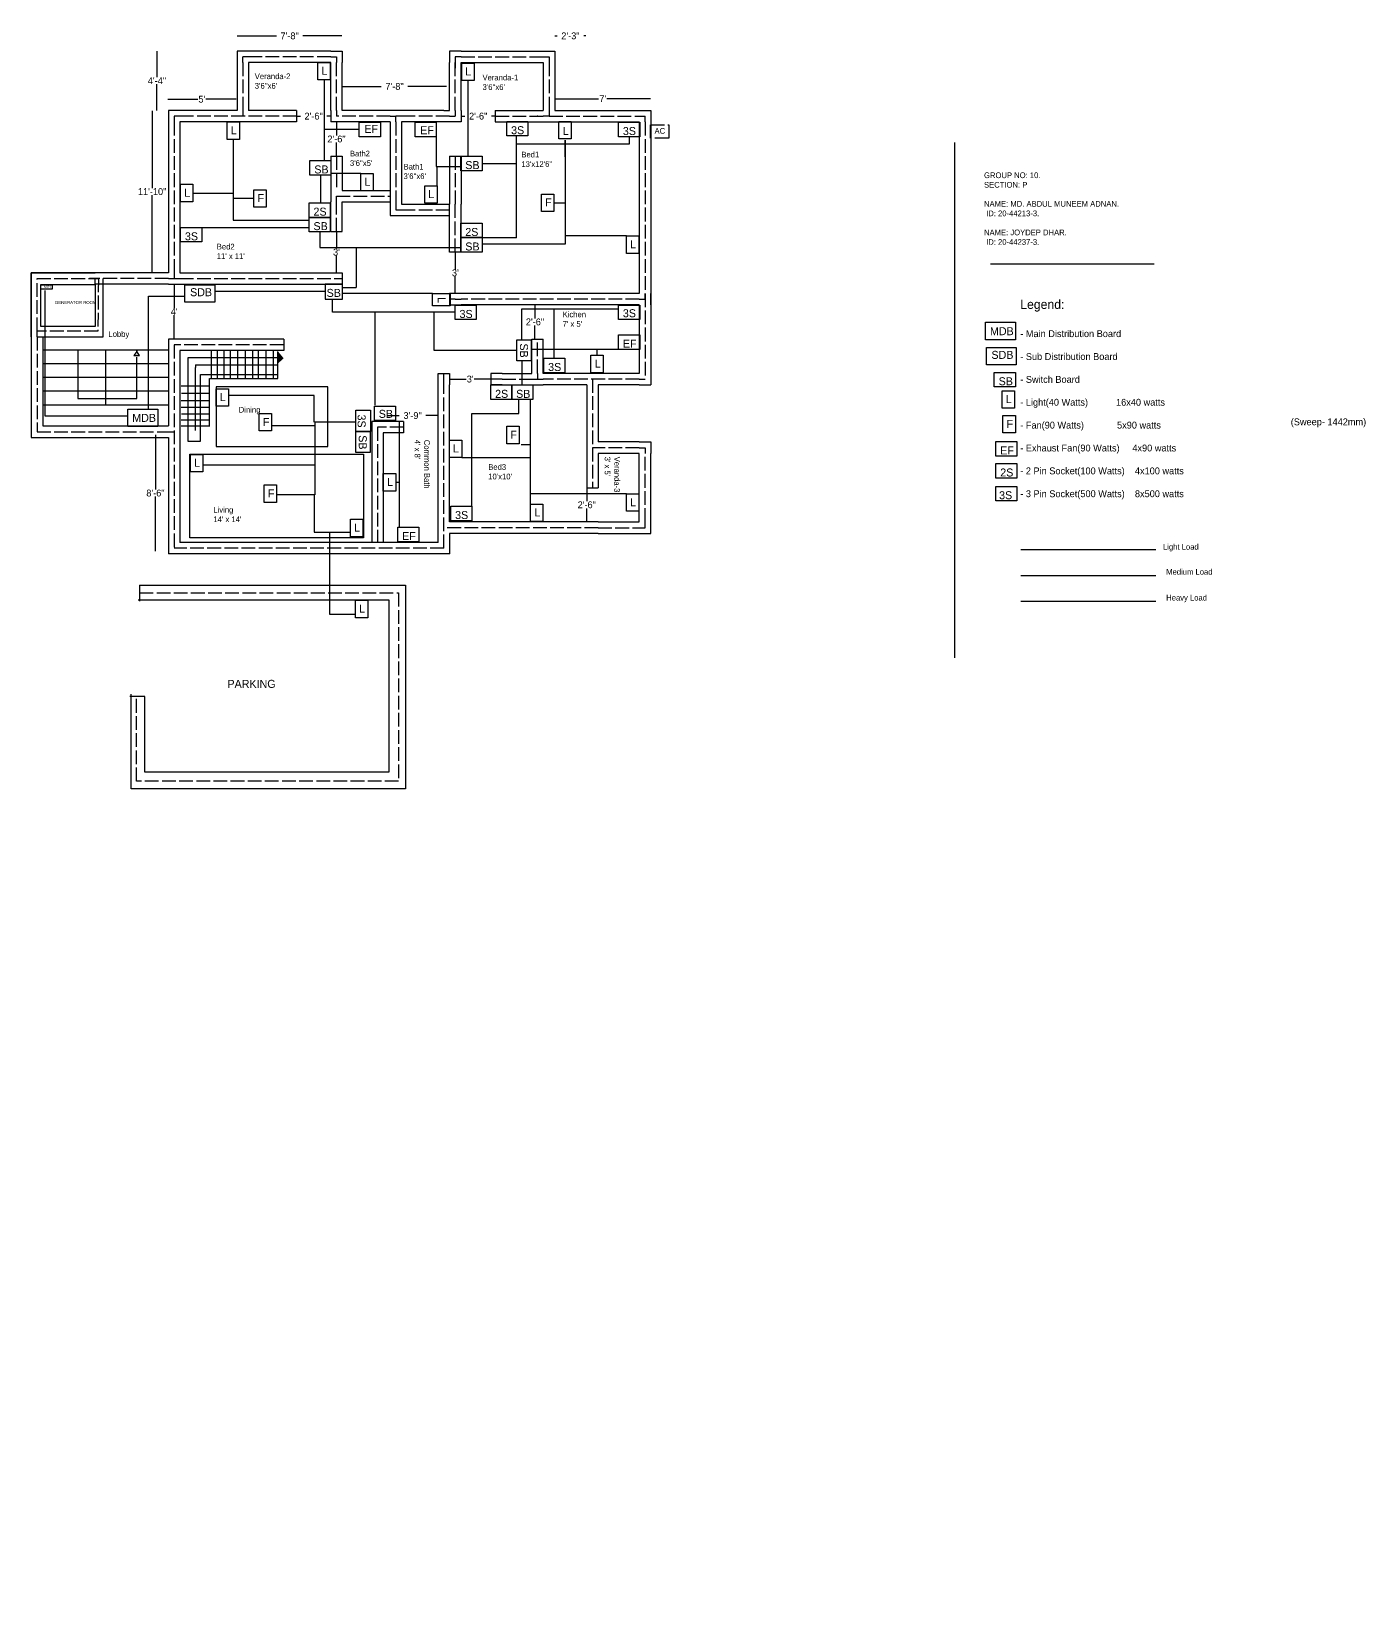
# Model space of a CAD drawing. Header units: inches. Extents: x -1391 to 658, y -82 to 1413.
# Drawn here: x -510 to 658, y -82 to 1290 of the extents above; entities that cross this region are included whole.
import ezdxf

# ---------------------------------------------------------------- set-up
doc = ezdxf.new("R2010")
doc.units = ezdxf.units.IN
doc.header["$MEASUREMENT"] = 0
doc.linetypes.add('ACAD_ISO02W100', pattern=[15, 12, -3])
doc.dimstyles.get("Standard").update_dxf_attribs({"dimtxt": 0.18, "dimasz": 0.18, "dimexe": 0.18, "dimexo": 0.0625, "dimgap": 0.09, "dimtad": 0, "dimtih": 1, "dimtoh": 1, "dimdec": 4, "dimzin": 0, "dimdsep": 46, "dimtxsty": 'Standard', "dimcen": 0.09, "dimadec": 0, "dimazin": 0, "dimtfac": 1, "dimtdec": 4, "dimtofl": 0, "dimtmove": 0, "dimatfit": 3, "dimfxl": 1, "dimtolj": 1, "dimtzin": 0, "dimarcsym": 0})

# ---------------------------------------------------------------- blocks, each defined once
blk = doc.blocks.new('*D125')
at = {"color": 0, "lineweight": -2}
for p, q in [((-198.4, 953.7), (-187.8, 953.7)), ((-154, 953.7), (-164.6, 953.7))]:
    blk.add_line(p, q, dxfattribs=at)
at = {"color": 0}
for points in [[(-198.4, 953.8), (-198.4, 953.7), (-198.6, 953.7)], [(-154, 953.8), (-154, 953.7), (-153.8, 953.7)]]:
    blk.add_solid(points, dxfattribs=at)
at = {"layer": 'Defpoints', "color": 0}
for p in [(-198.6, 953.7), (-198.6, 948.6), (-153.8, -82.1)]:
    blk.add_point(p, dxfattribs=at)
at = {"color": 0, "insert": (-176.2, 953.7), "char_height": 6, "attachment_point": 5}
blk.add_mtext('\\A1;3\'-9"', dxfattribs=at)
blk = doc.blocks.new('*D126')
at = {"color": 0, "lineweight": -2}
for p, q in [((-329.6, 1285.8), (-295.4, 1285.8)), ((-238, 1285.8), (-272.2, 1285.8))]:
    blk.add_line(p, q, dxfattribs=at)
at = {"color": 0}
for points in [[(-329.6, 1285.9), (-329.6, 1285.8), (-329.8, 1285.8)], [(-238, 1285.9), (-238, 1285.8), (-237.8, 1285.8)]]:
    blk.add_solid(points, dxfattribs=at)
at = {"layer": 'Defpoints', "color": 0}
for p in [(-237.8, 1285.8), (-329.8, 1272.6), (-237.8, 1272.6)]:
    blk.add_point(p, dxfattribs=at)
at = {"color": 0, "insert": (-283.8, 1285.8), "char_height": 6, "attachment_point": 5}
blk.add_mtext('\\A1;7\'-8"', dxfattribs=at)
blk = doc.blocks.new('*D111')
at = {"color": 0, "lineweight": -2}
for p, q in [((-390.4, 1230.4), (-364.2, 1230.4)), ((-330.7, 1230.4), (-357, 1230.4))]:
    blk.add_line(p, q, dxfattribs=at)
at = {"color": 0}
for points in [[(-390.4, 1230.4), (-390.4, 1230.4), (-390.6, 1230.4)], [(-330.7, 1230.4), (-330.7, 1230.4), (-330.6, 1230.4)]]:
    blk.add_solid(points, dxfattribs=at)
at = {"layer": 'Defpoints', "color": 0}
for p in [(-330.6, 1230.4), (-390.6, 1166.9), (-330.6, 1166.9)]:
    blk.add_point(p, dxfattribs=at)
at = {"color": 0, "insert": (-360.6, 1230.4), "char_height": 6, "attachment_point": 5}
blk.add_mtext("\\A1;5'", dxfattribs=at)
blk = doc.blocks.new('*D127')
at = {"color": 0, "lineweight": -2}
for p, q in [((-237.6, 1241.6), (-203.6, 1241.6)), ((-146.5, 1241.6), (-180.4, 1241.6))]:
    blk.add_line(p, q, dxfattribs=at)
at = {"color": 0}
for points in [[(-237.6, 1241.6), (-237.6, 1241.5), (-237.8, 1241.6)], [(-146.5, 1241.6), (-146.5, 1241.5), (-146.3, 1241.6)]]:
    blk.add_solid(points, dxfattribs=at)
at = {"layer": 'Defpoints', "color": 0}
for p in [(-146.3, 1241.6), (-237.8, 1220.6), (-146.3, 1220.6)]:
    blk.add_point(p, dxfattribs=at)
at = {"color": 0, "insert": (-192, 1241.6), "char_height": 6, "attachment_point": 5}
blk.add_mtext('\\A1;7\'-8"', dxfattribs=at)
blk = doc.blocks.new('*D128')
at = {"color": 0, "lineweight": -2}
for p, q in [((-51.6, 1285.8), (-49.6, 1285.8)), ((-24.5, 1285.8), (-26.5, 1285.8))]:
    blk.add_line(p, q, dxfattribs=at)
at = {"color": 0}
for points in [[(-51.6, 1285.9), (-51.6, 1285.8), (-51.8, 1285.8)], [(-24.5, 1285.9), (-24.5, 1285.8), (-24.3, 1285.8)]]:
    blk.add_solid(points, dxfattribs=at)
at = {"layer": 'Defpoints', "color": 0}
for p in [(-51.8, 1285.8), (-51.8, 1272.6), (-24.3, 1272.6)]:
    blk.add_point(p, dxfattribs=at)
at = {"color": 0, "insert": (-38.1, 1285.8), "char_height": 6, "attachment_point": 5}
blk.add_mtext('\\A1;2\'-3"', dxfattribs=at)
blk = doc.blocks.new('*D129')
at = {"color": 0, "lineweight": -2}
for p, q in [((-51.6, 1230.9), (-13.4, 1230.9)), ((32, 1230.9), (-6.2, 1230.9))]:
    blk.add_line(p, q, dxfattribs=at)
at = {"color": 0}
for points in [[(-51.6, 1231), (-51.6, 1230.9), (-51.8, 1230.9)], [(32, 1231), (32, 1230.9), (32.2, 1230.9)]]:
    blk.add_solid(points, dxfattribs=at)
at = {"layer": 'Defpoints', "color": 0}
for p in [(32.2, 1230.9), (-51.8, 1220.6), (32.2, 1220.6)]:
    blk.add_point(p, dxfattribs=at)
at = {"color": 0, "insert": (-9.8, 1230.9), "char_height": 6, "attachment_point": 5}
blk.add_mtext("\\A1;7'", dxfattribs=at)
blk = doc.blocks.new('*D114')
at = {"color": 0, "lineweight": -2}
for p, q in [((-404.1, 1220.4), (-404.1, 1152.7)), ((-404.1, 1078.7), (-404.1, 1146.5))]:
    blk.add_line(p, q, dxfattribs=at)
at = {"color": 0}
for points in [[(-404.1, 1220.4), (-404, 1220.4), (-404.1, 1220.6)], [(-404.1, 1078.7), (-404, 1078.7), (-404.1, 1078.6)]]:
    blk.add_solid(points, dxfattribs=at)
at = {"layer": 'Defpoints', "color": 0}
for p in [(-404.1, 1220.6), (-389.8, 1220.6), (-390, 1078.6)]:
    blk.add_point(p, dxfattribs=at)
at = {"color": 0, "insert": (-404.1, 1149.6), "char_height": 6, "attachment_point": 5}
blk.add_mtext('\\A1;11\'-10"', dxfattribs=at)
blk = doc.blocks.new('*D107')
at = {"color": 0, "lineweight": -2}
for p, q in [((-401.2, 936.7), (-401.2, 889)), ((-401.2, 835.1), (-401.2, 882.8))]:
    blk.add_line(p, q, dxfattribs=at)
at = {"color": 0}
for points in [[(-401.2, 936.7), (-401.2, 936.7), (-401.2, 936.9)], [(-401.2, 835.1), (-401.2, 835.1), (-401.2, 834.9)]]:
    blk.add_solid(points, dxfattribs=at)
at = {"layer": 'Defpoints', "color": 0}
for p in [(-401.2, 936.9), (-379.1, 936.9), (-379.1, 834.9)]:
    blk.add_point(p, dxfattribs=at)
at = {"color": 0, "insert": (-401.2, 885.9), "char_height": 6, "attachment_point": 5}
blk.add_mtext('\\A1;8\'-6"', dxfattribs=at)
blk = doc.blocks.new('*D115')
at = {"color": 0, "lineweight": -2}
for p, q in [((-143.6, 985.6), (-129.4, 985.6)), ((-108, 985.6), (-122.2, 985.6))]:
    blk.add_line(p, q, dxfattribs=at)
at = {"color": 0}
for points in [[(-143.6, 985.6), (-143.6, 985.5), (-143.8, 985.6)], [(-108, 985.6), (-108, 985.5), (-107.8, 985.6)]]:
    blk.add_solid(points, dxfattribs=at)
at = {"layer": 'Defpoints', "color": 0}
for p in [(-143.8, 990.6), (-107.8, 990.6), (-107.8, 985.6)]:
    blk.add_point(p, dxfattribs=at)
at = {"color": 0, "insert": (-125.8, 985.6), "char_height": 6, "attachment_point": 5}
blk.add_mtext("\\A1;3'", dxfattribs=at)
blk = doc.blocks.new('*D116')
at = {"color": 0, "lineweight": -2}
for p, q in [((-138.8, 1096.4), (-138.8, 1081.6)), ((-138.8, 1060.7), (-138.8, 1075.4))]:
    blk.add_line(p, q, dxfattribs=at)
at = {"color": 0}
for points in [[(-138.8, 1096.4), (-138.7, 1096.4), (-138.8, 1096.6)], [(-138.8, 1060.7), (-138.7, 1060.7), (-138.8, 1060.5)]]:
    blk.add_solid(points, dxfattribs=at)
at = {"layer": 'Defpoints', "color": 0}
for p in [(-143.8, 1096.6), (-143.4, 1060.5), (-138.8, 1060.5)]:
    blk.add_point(p, dxfattribs=at)
at = {"color": 0, "insert": (-138.8, 1078.5), "char_height": 6, "attachment_point": 5}
blk.add_mtext("\\A1;3'", dxfattribs=at)
blk = doc.blocks.new('*D117')
at = {"color": 0, "lineweight": -2}
for p, q in [((-242.8, 1114.4), (-242.8, 1099.7)), ((-242.8, 1078.7), (-242.8, 1093.5))]:
    blk.add_line(p, q, dxfattribs=at)
at = {"color": 0}
for points in [[(-242.8, 1114.4), (-242.7, 1114.4), (-242.8, 1114.6)], [(-242.8, 1078.7), (-242.7, 1078.7), (-242.8, 1078.6)]]:
    blk.add_solid(points, dxfattribs=at)
at = {"layer": 'Defpoints', "color": 0}
for p in [(-242.8, 1114.6), (-237.8, 1114.6), (-237.8, 1078.6)]:
    blk.add_point(p, dxfattribs=at)
at = {"color": 0, "insert": (-242.8, 1096.6), "char_height": 6, "attachment_point": 5}
blk.add_mtext("\\A1;3'", dxfattribs=at)
blk = doc.blocks.new('*D118')
at = {"color": 0, "lineweight": -2}
for p, q in [((-69.1, 1050.4), (-69.1, 1038.7)), ((-69.1, 1020.7), (-69.1, 1032.5))]:
    blk.add_line(p, q, dxfattribs=at)
at = {"color": 0}
for points in [[(-69.1, 1050.4), (-69.1, 1050.4), (-69.1, 1050.6)], [(-69.1, 1020.7), (-69.1, 1020.7), (-69.1, 1020.6)]]:
    blk.add_solid(points, dxfattribs=at)
at = {"layer": 'Defpoints', "color": 0}
for p in [(-69.1, 1050.6), (-61.8, 1050.6), (-61.8, 1020.6)]:
    blk.add_point(p, dxfattribs=at)
at = {"color": 0, "insert": (-69.1, 1035.6), "char_height": 6, "attachment_point": 5}
blk.add_mtext('\\A1;2\'-6"', dxfattribs=at)
blk = doc.blocks.new('*D119')
at = {"color": 0, "lineweight": -2}
for p, q in [((-277.6, 1215.6), (-274.4, 1215.6)), ((-248, 1215.6), (-251.2, 1215.6))]:
    blk.add_line(p, q, dxfattribs=at)
at = {"color": 0}
for points in [[(-277.6, 1215.6), (-277.6, 1215.5), (-277.8, 1215.6)], [(-248, 1215.6), (-248, 1215.5), (-247.8, 1215.6)]]:
    blk.add_solid(points, dxfattribs=at)
at = {"layer": 'Defpoints', "color": 0}
for p in [(-277.8, 1220.6), (-247.8, 1220.6), (-247.8, 1215.6)]:
    blk.add_point(p, dxfattribs=at)
at = {"color": 0, "insert": (-262.8, 1215.6), "char_height": 6, "attachment_point": 5}
blk.add_mtext('\\A1;2\'-6"', dxfattribs=at)
blk = doc.blocks.new('*D120')
at = {"color": 0, "lineweight": -2}
for p, q in [((-242.8, 1210.4), (-242.8, 1198.7)), ((-242.8, 1180.7), (-242.8, 1192.5))]:
    blk.add_line(p, q, dxfattribs=at)
at = {"color": 0}
for points in [[(-242.8, 1210.4), (-242.7, 1210.4), (-242.8, 1210.6)], [(-242.8, 1180.7), (-242.7, 1180.7), (-242.8, 1180.6)]]:
    blk.add_solid(points, dxfattribs=at)
at = {"layer": 'Defpoints', "color": 0}
for p in [(-242.8, 1210.6), (-237.8, 1210.6), (-237.8, 1180.6)]:
    blk.add_point(p, dxfattribs=at)
at = {"color": 0, "insert": (-242.8, 1195.6), "char_height": 6, "attachment_point": 5}
blk.add_mtext('\\A1;2\'-6"', dxfattribs=at)
blk = doc.blocks.new('*D122')
at = {"color": 0, "lineweight": -2}
for p, q in [((-133.6, 1215.6), (-130.4, 1215.6)), ((-104, 1215.6), (-107.2, 1215.6))]:
    blk.add_line(p, q, dxfattribs=at)
at = {"color": 0}
for points in [[(-133.6, 1215.6), (-133.6, 1215.5), (-133.8, 1215.6)], [(-104, 1215.6), (-104, 1215.5), (-103.8, 1215.6)]]:
    blk.add_solid(points, dxfattribs=at)
at = {"layer": 'Defpoints', "color": 0}
for p in [(-133.8, 1215.6), (-133.8, 1210.6), (-103.8, 1210.6)]:
    blk.add_point(p, dxfattribs=at)
at = {"color": 0, "insert": (-118.8, 1215.6), "char_height": 6, "attachment_point": 5}
blk.add_mtext('\\A1;2\'-6"', dxfattribs=at)
blk = doc.blocks.new('*D123')
at = {"color": 0, "lineweight": -2}
for p, q in [((-23.8, 890.4), (-23.8, 878.7)), ((-23.8, 860.7), (-23.8, 872.5))]:
    blk.add_line(p, q, dxfattribs=at)
at = {"color": 0}
for points in [[(-23.8, 890.4), (-23.7, 890.4), (-23.8, 890.6)], [(-23.8, 860.7), (-23.7, 860.7), (-23.8, 860.6)]]:
    blk.add_solid(points, dxfattribs=at)
at = {"layer": 'Defpoints', "color": 0}
for p in [(-23.8, 890.6), (-23.8, 860.6), (-23.8, 860.6)]:
    blk.add_point(p, dxfattribs=at)
at = {"color": 0, "insert": (-23.8, 875.6), "char_height": 6, "attachment_point": 5}
blk.add_mtext('\\A1;2\'-6"', dxfattribs=at)
blk = doc.blocks.new('*D124')
at = {"color": 0, "lineweight": -2}
for p, q in [((-384.8, 1068.4), (-384.8, 1047.7)), ((-384.8, 1020.8), (-384.8, 1041.5))]:
    blk.add_line(p, q, dxfattribs=at)
at = {"color": 0}
for points in [[(-384.8, 1068.4), (-384.7, 1068.4), (-384.8, 1068.6)], [(-384.8, 1020.8), (-384.7, 1020.8), (-384.8, 1020.6)]]:
    blk.add_solid(points, dxfattribs=at)
at = {"layer": 'Defpoints', "color": 0}
for p in [(-389.8, 1068.6), (-384.8, 1068.6), (-389.8, 1020.6)]:
    blk.add_point(p, dxfattribs=at)
at = {"color": 0, "insert": (-384.8, 1044.6), "char_height": 6, "attachment_point": 5}
blk.add_mtext("\\A1;4'", dxfattribs=at)
blk = doc.blocks.new('*D108')
at = {"color": 0, "lineweight": -2}
for p, q in [((-399.9, 1272.4), (-399.9, 1249.7)), ((-399.9, 1220.7), (-399.9, 1243.5))]:
    blk.add_line(p, q, dxfattribs=at)
at = {"color": 0}
for points in [[(-400, 1272.4), (-399.9, 1272.4), (-399.9, 1272.6)], [(-400, 1220.7), (-399.9, 1220.7), (-399.9, 1220.6)]]:
    blk.add_solid(points, dxfattribs=at)
at = {"layer": 'Defpoints', "color": 0}
for p in [(-325.6, 1272.6), (-399.9, 1220.6), (-325.6, 1220.6)]:
    blk.add_point(p, dxfattribs=at)
at = {"color": 0, "insert": (-399.9, 1246.6), "char_height": 6, "attachment_point": 5}
blk.add_mtext('\\A1;4\'-4"', dxfattribs=at)

msp = doc.modelspace()

# ---------------------------------------------------------------- hatches: boundary and pattern name
h = msp.add_hatch(color=256)
h.set_gradient(color1=(255, 255, 255), one_color=1, tint=1, name='CYLINDER')
h.paths.add_polyline_path([(-289.1, 1003.9), (-294.1, 999), (-294.1, 1004.1), (-293.9, 1009.7)])

# ---------------------------------------------------------------- linework, layer by layer
for p, q in [((-319.8, 1272.6), (-329.8, 1272.6)), ((-329.8, 1272.6), (-329.8, 1262.6)), ((-329.8, 1262.6), (-329.8, 1220.6)), ((-319.8, 1267.6), (-324.8, 1267.6)), ((-324.8, 1262.6), (-324.8, 1267.6)), ((-247.8, 1272.6), (-319.8, 1272.6)), ((-247.8, 1262.6), (-319.8, 1262.6)), ((-319.8, 1262.6), (-319.8, 1220.6)), ((-247.8, 1272.6), (-237.8, 1272.6)), ((-247.8, 1267.6), (-242.8, 1267.6)), ((-247.8, 1220.6), (-247.8, 1262.6)), ((-242.8, 1267.6), (-242.8, 1262.6)), ((-237.8, 1272.6), (-237.8, 1262.6)), ((-237.8, 1220.6), (-237.8, 1262.6)), ((-133.8, 1272.6), (-143.8, 1272.6)), ((-143.8, 1272.6), (-143.8, 1262.6)), ((-143.8, 1220.6), (-143.8, 1262.6)), ((-133.8, 1267.6), (-138.8, 1267.6)), ((-138.8, 1267.6), (-138.8, 1257.6)), ((-133.8, 1272.6), (-61.8, 1272.6)), ((-133.8, 1220.6), (-133.8, 1262.6)), ((-133.8, 1262.6), (-61.8, 1262.6)), ((-61.8, 1272.6), (-51.8, 1272.6)), ((-61.8, 1267.6), (-56.8, 1267.6)), ((-61.8, 1262.6), (-61.8, 1220.6)), ((-56.8, 1267.6), (-56.8, 1262.6)), ((-51.8, 1272.6), (-51.8, 1262.6)), ((-51.8, 1262.6), (-51.8, 1220.6)), ((-379.8, 1220.6), (-389.8, 1220.6)), ((-389.8, 1220.6), (-389.8, 1210.6)), ((-389.8, 1210.6), (-389.8, 1078.6)), ((-379.8, 1215.6), (-384.8, 1215.6)), ((-384.8, 1215.6), (-384.8, 1210.6)), ((-329.8, 1220.6), (-379.8, 1220.6)), ((-277.8, 1210.6), (-379.8, 1210.6)), ((-379.8, 1210.6), (-379.8, 1078.6)), ((-324.8, 1220.6), (-324.8, 1215.6)), ((-277.8, 1220.6), (-319.8, 1220.6)), ((-277.8, 1220.6), (-277.8, 1210.6)), ((-247.8, 1220.6), (-247.8, 1210.6)), ((-237.8, 1210.6), (-247.8, 1210.6)), ((-242.8, 1220.6), (-242.8, 1215.6)), ((-195.8, 1220.6), (-237.8, 1220.6)), ((-195.8, 1210.6), (-237.8, 1210.6)), ((-185.8, 1220.6), (-195.8, 1220.6)), ((-195.8, 1215.6), (-190.8, 1215.6)), ((-195.8, 1210.6), (-195.8, 1138.6)), ((-185.8, 1215.6), (-190.8, 1215.6)), ((-190.8, 1210.6), (-190.8, 1215.6)), ((-148.8, 1220.6), (-185.8, 1220.6)), ((-143.8, 1210.6), (-185.8, 1210.6)), ((-185.8, 1210.6), (-185.8, 1138.6)), ((-148.8, 1220.6), (-143.8, 1220.6)), ((-143.8, 1215.6), (-138.8, 1215.6)), ((-133.8, 1210.6), (-143.8, 1210.6)), ((-138.8, 1220.6), (-138.8, 1215.6)), ((-133.8, 1220.6), (-133.8, 1210.6)), ((-103.8, 1220.6), (-61.8, 1220.6)), ((-103.8, 1220.6), (-103.8, 1210.6)), ((-103.8, 1210.6), (-61.8, 1210.6)), ((-61.8, 1210.6), (22.2, 1210.6)), ((-56.8, 1220.6), (-56.8, 1215.6)), ((-51.8, 1220.6), (22.2, 1220.6)), ((22.2, 1220.6), (32.2, 1220.6)), ((22.2, 1215.6), (27.2, 1215.6)), ((22.2, 1210.6), (22.2, 1060.6)), ((27.2, 1210.6), (27.2, 1215.6)), ((32.2, 1220.6), (32.2, 1210.6)), ((32.2, 1210.6), (32.2, 1060.6)), ((13.2, 1197.6), (13.2, 1191.1)), ((-247.8, 1180.6), (-247.8, 1150.6)), ((-247.8, 1180.6), (-237.8, 1180.6)), ((-237.8, 1180.6), (-237.8, 1150.6)), ((-143.8, 1180.6), (-143.8, 1138.6)), ((-143.8, 1180.6), (-133.8, 1180.6)), ((-133.8, 1180.6), (-133.8, 1138.6)), ((298.1, 1192.5), (298.1, 741.9)), ((-247.8, 1150.6), (-247.8, 1140.6)), ((-247.8, 1114.6), (-247.8, 1140.6)), ((-242.8, 1140.6), (-242.8, 1145.6)), ((-237.8, 1150.6), (-195.8, 1150.6)), ((-237.8, 1140.6), (-195.8, 1140.6)), ((-237.8, 1114.6), (-237.8, 1140.6)), ((-195.8, 1138.6), (-195.8, 1128.6)), ((-195.8, 1128.6), (-185.8, 1128.6)), ((-190.8, 1138.6), (-190.8, 1133.6)), ((-190.8, 1133.6), (-185.8, 1133.6)), ((-185.8, 1138.6), (-143.8, 1138.6)), ((-185.8, 1128.6), (-143.8, 1128.6)), ((-143.8, 1096.6), (-143.8, 1138.6)), ((-133.8, 1096.6), (-133.8, 1138.6)), ((-247.8, 1114.6), (-237.8, 1114.6)), ((-133.8, 1096.6), (-133.8, 1106.6)), ((-133.8, 1096.6), (-143.8, 1096.6)), ((329.6, 1086.5), (472.8, 1086.5)), ((-389.8, 1078.6), (-509.8, 1078.6)), ((-509.8, 1078.6), (-509.8, 934.6)), ((-453.8, 1068.5), (-453.8, 1073.5)), ((-446.9, 1022.7), (-446.9, 1073.6)), ((-384.8, 1078.6), (-384.8, 1073.6)), ((-384.8, 1073.6), (-379.8, 1073.6)), ((-384.8, 1073.6), (-379.8, 1073.6)), ((-379.8, 1078.6), (-237.8, 1078.6)), ((-237.8, 1078.6), (-237.8, 1068.6)), ((-389.8, 1068.6), (-453.8, 1068.6)), ((-389.8, 1068.6), (-237.8, 1068.6)), ((-143.8, 1060.6), (-143.8, 1050.6)), ((-133.8, 1060.6), (-143.8, 1060.6)), ((22.2, 1060.6), (-133.8, 1060.6)), ((27.2, 1055.6), (27.2, 1060.6)), ((32.2, 1050.6), (32.2, 1060.6)), ((32.2, 1060.6), (32.2, 980.6)), ((-138.8, 1055.6), (-143.8, 1055.6)), ((-143.8, 1050.6), (-133.8, 1050.6)), ((-138.8, 1055.6), (-133.8, 1055.6)), ((22.2, 1050.6), (-133.8, 1050.6)), ((22.2, 1055.6), (27.2, 1055.6)), ((22.2, 1050.6), (22.2, 990.6)), ((-504.8, 1022.6), (-504.8, 1027.6)), ((-504.7, 1022.7), (-446.9, 1022.7)), ((-499.8, 1022.6), (-499.8, 944.6)), ((-289, 1020.6), (-389.8, 1020.6)), ((-389.8, 1020.6), (-389.8, 944.6)), ((-289, 1020.6), (-289, 1010.6)), ((-71.8, 990.6), (-71.8, 1020.6)), ((-71.8, 1020.6), (-61.8, 1020.6)), ((-61.8, 990.6), (-61.8, 1020.6)), ((-499.8, 1011.2), (-389.8, 1011.2)), ((-469, 1011.2), (-469, 968.7)), ((-444.8, 1011.2), (-444.8, 963.2)), ((-417.6, 1009.7), (-420, 1006.2)), ((-420, 1006.2), (-415.1, 1006.2)), ((-415.1, 1006.2), (-417.6, 1009.7)), ((-417.6, 968.7), (-417.6, 1004.8)), ((-289, 1010.6), (-379.8, 1010.6)), ((-379.8, 1010.6), (-379.8, 842.6)), ((-293.8, 1004.1), (-373, 1004.1)), ((-373, 1004.1), (-373, 931.3)), ((-352.5, 1010.8), (-352.5, 986.5)), ((-347.3, 1010.6), (-347.3, 986.3)), ((-341.4, 1010.7), (-341.4, 986.4)), ((-335.7, 1010.7), (-335.7, 986.4)), ((-329.4, 1010.6), (-329.4, 986.3)), ((-322.7, 1010.8), (-322.7, 986.5)), ((-316.3, 1010.7), (-316.3, 986.4)), ((-311.3, 1010.3), (-311.3, 986.1)), ((-304.6, 1010.6), (-304.6, 986.3)), ((-298.2, 1010.4), (-298.2, 986.2)), ((-294.1, 986.1), (-294.1, 1009.8)), ((-499.8, 999.2), (-389.8, 999.2)), ((-366.1, 998.1), (-295, 998.1)), ((-366.1, 998.1), (-366.1, 995.6)), ((-366.1, 940.5), (-366.1, 995.6)), ((-361.7, 931.3), (-361.7, 989.7)), ((-361.7, 989.7), (-294.7, 989.7)), ((-153.8, 980.6), (-153.8, 990.6)), ((-153.8, 990.6), (-143.8, 990.6)), ((-148.8, 980.6), (-148.8, 990.6)), ((-143.8, 990.6), (-143.8, 980.6)), ((-97.8, 990.6), (-107.8, 990.6)), ((-107.8, 990.6), (-107.8, 980.6)), ((-97.8, 990.6), (-71.8, 990.6)), ((-66.8, 990.6), (-66.8, 985.6)), ((22.2, 990.6), (-61.8, 990.6)), ((22.2, 990.6), (-13.8, 990.6)), ((-499.8, 987.2), (-389.8, 987.2)), ((-499.8, 975.2), (-389.8, 975.2)), ((-378.7, 979.8), (-354.5, 979.8)), ((-353.8, 944.2), (-353.8, 986.1)), ((-353.8, 986.1), (-294.1, 986.1)), ((-153.8, 842.6), (-153.8, 980.6)), ((-143.8, 860.6), (-143.8, 980.6)), ((-97.8, 985.6), (-107.8, 985.6)), ((-97.8, 980.6), (-107.8, 980.6)), ((-97.8, 980.6), (-71.8, 980.6)), ((-71.8, 985.6), (-66.8, 985.6)), ((-71.8, 980.6), (-61.8, 980.6)), ((-66.8, 985.6), (-61.8, 985.6)), ((-23.8, 980.6), (-61.8, 980.6)), ((-23.8, 980.6), (-23.8, 890.6)), ((22.2, 980.6), (-13.8, 980.6)), ((-13.8, 980.6), (-13.8, 930.6)), ((22.2, 985.6), (27.2, 985.6)), ((22.2, 980.6), (32.2, 980.6)), ((-499.8, 963.2), (-389.8, 963.2)), ((-469, 968.7), (-417.6, 968.7)), ((-378.6, 966.9), (-354.4, 966.9)), ((-378.6, 961.1), (-354.4, 961.1)), ((-378.5, 973.2), (-354.3, 973.2)), ((-378.7, 950), (-354.5, 950)), ((-378.5, 955.3), (-354.3, 955.3)), ((-226.6, 947.9), (-226.6, 947.9)), ((-184.1, 948.6), (-211.8, 948.6)), ((-211.8, 948.6), (-211.8, 842.6)), ((-184.1, 948.6), (-184.1, 938.6)), ((-509.8, 934.6), (-389.8, 934.6)), ((-499.8, 944.6), (-389.8, 944.6)), ((-389.8, 934.6), (-389.8, 832.6)), ((-378.7, 944.6), (-354.5, 944.6)), ((-184.1, 938.6), (-201.8, 938.6)), ((-201.8, 938.6), (-201.8, 842.6)), ((-373, 931.3), (-361.7, 931.3)), ((-13.8, 925.6), (-18.8, 925.6)), ((22.2, 930.6), (-13.8, 930.6)), ((-13.8, 920.6), (-13.8, 890.6)), ((22.2, 920.6), (-13.8, 920.6)), ((22.2, 930.6), (32.2, 930.6)), ((22.2, 925.6), (27.2, 925.6)), ((22.2, 860.6), (22.2, 920.6)), ((27.2, 925.6), (27.2, 920.6)), ((32.2, 930.6), (32.2, 920.6)), ((32.2, 860.6), (32.2, 920.6)), ((-23.8, 890.6), (-13.8, 890.6)), ((-133.8, 860.6), (-143.8, 860.6)), ((-133.8, 850.6), (-143.8, 850.6)), ((-143.8, 850.6), (-143.8, 832.6)), ((-13.8, 860.6), (-133.8, 860.6)), ((-13.8, 850.6), (-133.8, 850.6)), ((-13.8, 860.6), (22.2, 860.6)), ((-13.8, 850.6), (22.2, 850.6)), ((22.2, 855.6), (27.2, 855.6)), ((22.2, 850.6), (32.2, 850.6)), ((27.2, 855.6), (27.2, 860.6)), ((32.2, 850.6), (32.2, 860.6)), ((-153.8, 842.6), (-379.8, 842.6)), ((-143.7, 832.6), (-389.8, 832.6)), ((-415.1, 805.2), (-182.4, 805.2)), ((-415.1, 805.2), (-415.1, 791.3)), ((-182.4, 805.2), (-182.4, 627.2)), ((-416.4, 792.6), (-197, 792.6)), ((-197, 792.6), (-197, 641.7)), ((-410.4, 707.9), (-423.7, 707.9)), ((-422.4, 627.2), (-422.4, 709.9)), ((-410.4, 641.7), (-410.4, 707.9)), ((-197, 641.7), (-410.4, 641.7)), ((-182.4, 627.2), (-422.4, 627.2))]:
    msp.add_line(p, q)
at = {"linetype": 'ACAD_ISO02W100'}
for p, q in [((-324.8, 1262.6), (-324.8, 1220.6)), ((-247.8, 1267.6), (-319.8, 1267.6)), ((-242.8, 1220.6), (-242.8, 1262.6)), ((-138.8, 1220.6), (-138.8, 1262.6)), ((-133.8, 1267.6), (-61.8, 1267.6)), ((-56.8, 1262.6), (-56.8, 1220.6)), ((-384.8, 1210.6), (-384.8, 1078.6)), ((-277.8, 1215.6), (-379.8, 1215.6)), ((-195.8, 1215.6), (-242.8, 1215.6)), ((-190.8, 1210.6), (-190.8, 1138.6)), ((-143.8, 1215.6), (-185.8, 1215.6)), ((-103.8, 1215.6), (-61.8, 1215.6)), ((-56.8, 1215.6), (-61.8, 1215.6)), ((-56.8, 1215.6), (22.2, 1215.6)), ((27.2, 1210.6), (27.2, 1060.6)), ((-242.8, 1180.6), (-242.8, 1150.6)), ((-138.8, 1180.6), (-138.8, 1138.6)), ((-242.8, 1145.6), (-195.8, 1145.6)), ((-242.8, 1114.6), (-242.8, 1140.6)), ((-185.8, 1133.6), (-143.8, 1133.6)), ((-138.8, 1096.6), (-138.8, 1138.6)), ((-389.8, 1073.6), (-458.8, 1073.6)), ((-389.8, 1073.6), (-384.8, 1073.6)), ((-379.8, 1073.6), (-237.8, 1073.6)), ((27.2, 1060.6), (27.2, 985.6)), ((22.2, 1055.6), (-133.8, 1055.6)), ((-504.8, 1022.6), (-504.8, 939.6)), ((-289, 1015.6), (-384.8, 1015.6)), ((-384.8, 1015.6), (-384.8, 837.6)), ((-66.8, 990.6), (-66.8, 1020.6)), ((-148.8, 837.6), (-148.8, 980.6)), ((-97.8, 985.6), (-71.8, 985.6)), ((22.2, 985.6), (-61.8, 985.6)), ((-18.8, 985.6), (-18.8, 890.6)), ((-504.8, 939.6), (-389.8, 939.6)), ((-389.8, 939.6), (-384.8, 939.6)), ((-184.1, 943.6), (-206.8, 943.6)), ((-206.8, 943.6), (-206.8, 842.6)), ((22.2, 925.6), (-13.8, 925.6)), ((27.2, 860.6), (27.2, 920.6)), ((-133.8, 855.6), (-148.8, 855.6)), ((-13.8, 855.6), (-133.8, 855.6)), ((-13.8, 855.6), (22.2, 855.6)), ((-148.8, 837.6), (-384.8, 837.6)), ((-415.1, 798.6), (-188.4, 798.6)), ((-188.4, 798.6), (-188.4, 633.8)), ((-417.7, 633.8), (-417.7, 708.6)), ((-188.4, 633.8), (-417.7, 633.8))]:
    msp.add_line(p, q, dxfattribs=at)
at = {"color": 1}
for p, q in [((-253.7, 1247.4), (-253.7, 1180.5)), ((-127.8, 1246.8), (-127.8, 1180.6)), ((-333.1, 1195.3), (-333.1, 1124.6)), ((-222.8, 1204), (-253.7, 1204)), ((-155.5, 1197.6), (-155.5, 1171.6)), ((-42.7, 1194.7), (-42.7, 1103.6)), ((-42.7, 1194.7), (-42.7, 1194.7)), ((-42.7, 1180), (-42.7, 1194.7)), ((-253.7, 1180.5), (-253.7, 1176.7)), ((-155.5, 1171.6), (-133.9, 1171.6)), ((-154.8, 1154.7), (-154.8, 1171.6)), ((-221.6, 1165.5), (-247.8, 1165.5)), ((-368.4, 1148.3), (-333.1, 1148.3)), ((-315, 1143.7), (-333.1, 1143.7)), ((-52.5, 1139.8), (-42.7, 1139.8)), ((-333.1, 1124.6), (-266.7, 1124.6)), ((-42.7, 1103.6), (-115.4, 1103.6)), ((11, 1110.9), (-42.7, 1110.9)), ((-158.7, 1060.5), (-237.5, 1060.5)), ((4, 1011.6), (-72.3, 1011.6)), ((-14.7, 1006.5), (-14.7, 1011.6)), ((-262.2, 971.2), (-337.3, 971.2)), ((-262.2, 947.8), (-262.2, 971.2)), ((-72.9, 876.3), (-72.9, 967.8)), ((-261.8, 948.6), (-261.8, 884.4)), ((-187.9, 948.6), (-187.9, 855.9)), ((-299.5, 945), (-261.8, 945)), ((-81.1, 928.4), (-72.9, 928.4)), ((-261.8, 910.2), (-359.5, 910.2)), ((-133.2, 916.9), (-72.9, 916.9)), ((-191, 895.4), (-187.9, 895.4)), ((-261.8, 884.4), (-294.5, 884.4)), ((-262.4, 883.8), (-262.4, 851.8)), ((11, 885.2), (-72.9, 885.2)), ((-262.4, 851.8), (-230.3, 851.8)), ((-249, 850.9), (-249, 780.1)), ((356, 836.5), (474, 836.5)), ((-249, 780.1), (-226.2, 780.1))]:
    msp.add_line(p, q, dxfattribs=at)
at = {"color": 5}
for p, q in [((-85.2, 1109.2), (-85.2, 1198.3)), ((13.2, 1191.1), (-85.2, 1191.1)), ((-115.4, 1174.1), (-85.2, 1174.1)), ((-256.8, 1164), (-256.8, 1139.8)), ((-360.7, 1118.3), (-266.7, 1118.3)), ((-257.5, 1114.4), (-257.5, 1100.7)), ((-257.5, 1100.7), (-133.8, 1100.7)), ((-225.7, 1100.7), (-225.7, 1065.8)), ((-85.2, 1109.2), (-115.4, 1109.2)), ((-252.7, 1062.1), (-349.3, 1062.1)), ((-237.2, 1065.8), (-225.7, 1065.8)), ((-246.2, 1044), (-246.2, 1055.4)), ((-139, 1044), (-246.2, 1044)), ((-208.9, 962.9), (-208.9, 1044.8)), ((-157.2, 1010.7), (-157.2, 1044)), ((3.7, 1046.8), (-80.8, 1046.8)), ((-80.8, 1046.8), (-80.8, 1019.9)), ((-52.2, 1003.9), (-52.2, 1046.8)), ((-85, 1010.7), (-157.2, 1010.7)), ((-80.2, 980.5), (-80.2, 1001.5)), ((-83.3, 955.4), (-83.3, 967.8)), ((-261.8, 948.3), (-225.5, 948.3)), ((-124.3, 874.4), (-124.3, 955.4)), ((-124.3, 955.4), (-83.3, 955.4)), ((356, 813.9), (474, 813.9))]:
    msp.add_line(p, q, dxfattribs=at)
at = {"color": 3}
for p, q in [((-498.1, 1063.1), (-498.1, 953.4)), ((-407.2, 1058.1), (-375.4, 1058.1)), ((-407.2, 959.4), (-407.2, 1058.1)), ((-498.1, 953.4), (-425.8, 953.4)), ((356, 791.3), (474, 791.3))]:
    msp.add_line(p, q, dxfattribs=at)
for points in [[(-259.1, 1262.6), (-248.3, 1262.6), (-248.3, 1247.4), (-259.1, 1247.4)], [(-133.2, 1262), (-122.4, 1262), (-122.4, 1246.8), (-133.2, 1246.8)], [(-338.5, 1210.6), (-327.7, 1210.6), (-327.7, 1195.3), (-338.5, 1195.3)], [(-222.8, 1210.3), (-204.4, 1210.3), (-204.4, 1197.6), (-222.8, 1197.6)], [(-173.9, 1210.3), (-155.5, 1210.3), (-155.5, 1197.6), (-173.9, 1197.6)], [(-93.8, 1211), (-75.4, 1211), (-75.4, 1198.3), (-93.8, 1198.3)], [(-48.1, 1210.9), (-37.3, 1210.9), (-37.3, 1195.7), (-48.1, 1195.7)], [(4, 1210.3), (22.5, 1210.3), (22.5, 1197.6), (4, 1197.6)], [(-133.9, 1180.5), (-115.4, 1180.5), (-115.4, 1167.8), (-133.9, 1167.8)], [(-266.1, 1176.7), (-247.6, 1176.7), (-247.6, 1164), (-266.1, 1164)], [(-379.2, 1156), (-368.4, 1156), (-368.4, 1140.7), (-379.2, 1140.7)], [(-221.6, 1165.5), (-210.8, 1165.5), (-210.8, 1150.2), (-221.6, 1150.2)], [(-165.6, 1154.7), (-154.8, 1154.7), (-154.8, 1139.4), (-165.6, 1139.4)], [(-315, 1151.3), (-304.2, 1151.3), (-304.2, 1136), (-315, 1136)], [(-266.7, 1139.8), (-248.3, 1139.8), (-248.3, 1127.1), (-266.7, 1127.1)], [(-63.3, 1147.5), (-52.5, 1147.5), (-52.5, 1132.2), (-63.3, 1132.2)], [(-266.7, 1127.1), (-248.3, 1127.1), (-248.3, 1114.4), (-266.7, 1114.4)], [(-379.2, 1118.3), (-360.7, 1118.3), (-360.7, 1105.6), (-379.2, 1105.6)], [(-133.9, 1122.1), (-115.4, 1122.1), (-115.4, 1109.4), (-133.9, 1109.4)], [(-133.9, 1109.4), (-115.4, 1109.4), (-115.4, 1096.7), (-133.9, 1096.7)], [(11, 1110.9), (21.8, 1110.9), (21.8, 1095.6), (11, 1095.6)], [(-501.5, 1068.4), (-453.8, 1068.4), (-453.8, 1031.7), (-501.5, 1031.7)], [(-501.4, 1068.2), (-491.5, 1068.2), (-491.5, 1064.3), (-501.4, 1064.3)], [(-375.4, 1068.1), (-349.3, 1068.1), (-349.3, 1052.8), (-375.4, 1052.8)], [(-252.7, 1055.4), (-237.5, 1055.4), (-237.5, 1068.7), (-252.7, 1068.7)], [(-143.4, 1060.5), (-143.4, 1049.7), (-158.7, 1049.7), (-158.7, 1060.5)], [(-139, 1050.3), (-120.5, 1050.3), (-120.5, 1037.6), (-139, 1037.6)], [(4, 1050.3), (22.5, 1050.3), (22.5, 1037.6), (4, 1037.6)], [(325.2, 1035.3), (351.3, 1035.3), (351.3, 1020), (325.2, 1020)], [(-72.3, 1019.9), (-72.3, 1001.5), (-85, 1001.5), (-85, 1019.9)], [(4, 1024.3), (22.5, 1024.3), (22.5, 1011.6), (4, 1011.6)], [(-61.4, 1003.9), (-43, 1003.9), (-43, 991.2), (-61.4, 991.2)], [(-20.1, 1006.5), (-9.3, 1006.5), (-9.3, 991.2), (-20.1, 991.2)], [(325.9, 1013.2), (352, 1013.2), (352, 998), (325.9, 998)], [(332.8, 991.4), (351.2, 991.4), (351.2, 978.7), (332.8, 978.7)], [(-250.4, 978.7), (-348.2, 978.7), (-348.2, 926.5), (-250.4, 926.5)], [(-348.1, 977.1), (-337.3, 977.1), (-337.3, 961.9), (-348.1, 961.9)], [(-107.8, 980.5), (-89.4, 980.5), (-89.4, 967.8), (-107.8, 967.8)], [(-89.4, 980.5), (-71, 980.5), (-71, 967.8), (-89.4, 967.8)], [(339.7, 975.4), (350.5, 975.4), (350.5, 960.2), (339.7, 960.2)], [(-209.5, 962), (-191.1, 962), (-191.1, 949.3), (-209.5, 949.3)], [(-425.3, 959.4), (-399.2, 959.4), (-399.2, 944.1), (-425.3, 944.1)], [(-310.4, 955.4), (-299.6, 955.4), (-299.6, 940.2), (-310.4, 940.2)], [(-213.1, 958.4), (-213.1, 939.9), (-225.8, 939.9), (-225.8, 958.4)], [(340.4, 953.7), (351.2, 953.7), (351.2, 938.5), (340.4, 938.5)], [(-213.3, 939.7), (-213.3, 921.3), (-226, 921.3), (-226, 939.7)], [(-93.8, 944.3), (-83, 944.3), (-83, 929), (-93.8, 929)], [(-371.2, 919.8), (-219.2, 919.8), (-219.2, 846.6), (-371.2, 846.6)], [(-370.4, 919.7), (-359.6, 919.7), (-359.6, 904.5), (-370.4, 904.5)], [(-144, 932.2), (-133.2, 932.2), (-133.2, 916.9), (-144, 916.9)], [(334.2, 930.9), (352.6, 930.9), (352.6, 918.2), (334.2, 918.2)], [(334.2, 911.7), (352.6, 911.7), (352.6, 899), (334.2, 899)], [(-306, 893), (-295.2, 893), (-295.2, 877.7), (-306, 877.7)], [(-201.8, 903), (-191, 903), (-191, 887.7), (-201.8, 887.7)], [(334.2, 891.7), (352.6, 891.7), (352.6, 879), (334.2, 879)], [(11, 885.2), (21.8, 885.2), (21.8, 870), (11, 870)], [(-142.8, 874.4), (-124.3, 874.4), (-124.3, 861.7), (-142.8, 861.7)], [(-72.9, 876.3), (-62.1, 876.3), (-62.1, 861.1), (-72.9, 861.1)], [(-230.6, 863), (-219.8, 863), (-219.8, 847.7), (-230.6, 847.7)], [(-189.2, 856), (-170.7, 856), (-170.7, 843.3), (-189.2, 843.3)], [(-226.2, 792.1), (-215.4, 792.1), (-215.4, 776.8), (-226.2, 776.8)]]:
    msp.add_lwpolyline(points, close=True)
at = {"linetype": 'ACAD_ISO02W100'}
for points in [[(32.1, 1208), (47.9, 1208), (47.9, 1196.3), (32.1, 1196.3)], [(-504.8, 1073.6), (-451.1, 1073.6), (-451.5, 1027.6), (-504.8, 1027.6)]]:
    msp.add_lwpolyline(points, close=True, dxfattribs=at)
msp.add_lwpolyline([(-509.8, 1022.6), (-509.8, 1078.6), (-453.8, 1078.6)])
for p in [(-66.9, 1215.6), (-417.6, 1010.2), (-417.6, 1009.7), (-417.6, 1006.2)]:
    msp.add_point(p)

# ---------------------------------------------------------------- texts
at = {"attachment_point": 1}
for s, insert, char_height, width in [("Veranda-2\\P3'6''x6'", (-314.3, 1253), 5, 52.304), ('L', (-255.9, 1258.8), 7, 8.261), ('L', (-130.1, 1258.2), 7, 8.261), ("Veranda-1\\P3'6''x6'", (-115, 1251.9), 5, 72.095), ('EF', (-218.4, 1208), 7, 8.261), ('L', (-335.3, 1206.8), 7, 8.261), ('EF', (-169.5, 1206.8), 7, 8.261), ('3S', (-90, 1206.8), 7, 8.261), ('L', (-44.9, 1206.1), 7, 8.261), ('3S', (7.8, 1206.1), 7, 8.261), ('AC', (35.5, 1205.2), 5, 26.154), ("Bath2\\P3'6''x5'", (-231, 1185.4), 5, 39.582), ("Bed1\\P13'x12'6{\\fArial|b0|i0|c0|p34;”}", (-81, 1184.5), 5, 32.514), ('SB', (-262.2, 1172.5), 7, 8.261), ("Bath1\\P3'6''x6'", (-184.1, 1173.9), 5, 38.875), ('SB', (-130.1, 1176.3), 7, 8.261), ('L', (-218.4, 1161.7), 7, 8.261), ('L', (-376, 1152.1), 7, 8.261), ('F', (-311.8, 1147.5), 7, 8.261), ('L', (-162.5, 1150.9), 7, 8.261), ('F', (-60.2, 1143.7), 7, 8.261), ('2S', (-262.9, 1135.6), 7, 8.261), ('3S', (-375.4, 1114), 7, 8.261), ('SB', (-262.9, 1122.9), 7, 8.261), ('2S', (-130.1, 1117.8), 7, 8.261), ("Bed2\\P11' x 11'", (-347.5, 1104), 5, 122.986), ('SB', (-130.1, 1105.1), 7, 8.261), ('L', (14.2, 1107.1), 7, 8.261), ('MDB', (-498.7, 1067.5), 2, 8.261), ('SDB', (-370.9, 1065.1), 7, 8.261), ('SB', (-251.4, 1064.5), 7, 8.261), ('{\\H2.857x;\\P\\H1.35x;GENERATOR ROOM}', (-489.1, 1057.3), 0.7, 36.642), ('3S', (-135.1, 1046.1), 7, 8.261), ("Kichen\\P7' x 5'", (-44.9, 1044.7), 5, 70.682), ('3S', (7.8, 1046.7), 7, 8.261), ('{\\H1.333x;Legend:\\P\\P}- Main Distribution Board\\P\\P- Sub Distribution Board\\P\\P- Switch Board\\P\\P- Light(40 Watts)           16x40 watts\\P\\P- Fan(90 Watts)             5x90 watts\\P\\P- Exhaust Fan(90 Watts)     4x90 watts\\P\\P- 2 Pin Socket(100 Watts)    4x100 watts\\P\\P- 3 Pin Socket(500 Watts)    8x500 watts', (355.5, 1055), 6, 249.841), ('MDB', (329, 1031), 7, 8.261), ('Lobby', (-442.3, 1027.5), 5, 35.071), ('EF', (7.8, 1020.1), 7, 8.261), ('L', (-16.9, 1002.7), 7, 8.261), ('SDB', (330.3, 1010.3), 7, 8.261), ('3S', (-57.6, 999.7), 7, 8.261), ('2S', (-104, 976.2), 7, 8.261), ('SB', (-85.6, 976.2), 7, 8.261), ('SB', (336.6, 987.2), 7, 8.261), ('L', (-344.9, 973.3), 7, 8.261), ('Dining', (-328.3, 961.3), 5, 30.972), ('L', (342.8, 971.6), 7, 8.261), ('MDB', (-421.5, 955.2), 7, 8.261), ('F', (-307.2, 951.6), 7, 8.261), ('SB', (-205.8, 958.7), 7, 14.695), ('F', (343.5, 949.9), 7, 8.261), ('(Sweep- 1442mm)', (592.2, 951.2), 6, 111.499), ('F', (-90.7, 940.5), 7, 8.261), ('L', (-140.9, 928.4), 7, 8.261), ('EF', (338, 926.7), 7, 8.261), ('L', (-367.3, 915.9), 7, 8.261), ("Bed3\\P10'x10'", (-110, 911.2), 5, 77.75), ('2S', (338, 907.4), 7, 8.261), ('L', (-198.6, 899.2), 7, 8.261), ('F', (-302.8, 889.1), 7, 8.261), ('L', (14.2, 881.4), 7, 8.261), ('3S', (337, 887.5), 7, 8.261), ("Living\\P14' x 14'", (-350.5, 873.8), 5, 83.404), ('3S', (-139, 870.2), 7, 8.261), ('L', (-69.7, 872.5), 7, 8.261), ('L', (-227.4, 859.2), 7, 8.261), ('EF', (-185.4, 851.8), 7, 8.261), ('L', (-223, 788.3), 7, 8.261), ('PARKING', (-338.2, 722.5), 7, 149.132)]:
    msp.add_mtext(s, dxfattribs=dict(at, insert=insert, char_height=char_height, width=width))
at = {"color": 1, "char_height": 5, "attachment_point": 1}
for s, insert, width in [('{\\C6;GROUP NO: 10.\\PSECTION: P\\C2;\\P\\PNAME: MD. ABDUL MUNEEM ADNAN.\\P ID: 20-44213-3.\\P\\PNAME: JOYDEP DHAR.\\P ID: 20-44237-3. }', (323.8, 1166.4), 845.57), ('Light Load', (480.4, 841.4), 132.882)]:
    msp.add_mtext(s, dxfattribs=dict(at, insert=insert, width=width))
at = {"attachment_point": 1, "rotation": 270}
for s, insert, char_height, width in [('L', (-147.2, 1057.3), 7, 8.261), ('SB', (-75.2, 1016.8), 7, 8.261), ('3S', (-217.3, 954.6), 7, 18.451), ('SB', (-216.3, 936.5), 7, 8.261), ("Common Bath\\P4' x 8'", (-161.1, 932.5), 5, 55.75), ("Veranda-3\\P3' x 5'", (5.2, 917.7), 5, 55.75)]:
    msp.add_mtext(s, dxfattribs=dict(at, insert=insert, char_height=char_height, width=width))
at = {"color": 5, "insert": (483.2, 819.5), "char_height": 5, "width": 95.42, "attachment_point": 1}
msp.add_mtext('Medium Load', dxfattribs=at)
at = {"color": 3, "insert": (483.2, 796.9), "char_height": 5, "width": 101.075, "attachment_point": 1}
msp.add_mtext('Heavy Load', dxfattribs=at)

# ---------------------------------------------------------------- dimensions: what is measured, and where the dimension line sits
for base, p1, p2, picture, middle in [((-237.8, 1285.8), (-329.8, 1272.6), (-237.8, 1272.6), '*D126', (-283.8, 1285.8)), ((-51.7742, 1285.8412), (-24.3266, 1272.5682), (-51.7742, 1272.5682), '*D128', (-38.0504, 1285.8412)), ((-146.2742389, 1241.5681824), (-237.7742389, 1220.5681824), (-146.2742389, 1220.5681824), '*D127', (-192.0242389, 1241.5681824)), ((32.2, 1230.9), (-51.8, 1220.6), (32.2, 1220.6), '*D129', (-9.8, 1230.9)), ((-330.6, 1230.4), (-390.6, 1166.9), (-330.6, 1166.9), '*D111', (-360.6, 1230.4)), ((-247.8, 1215.6), (-277.8, 1220.6), (-247.8, 1220.6), '*D119', (-262.8, 1215.6)), ((-133.8, 1215.6), (-103.8, 1210.6), (-133.8, 1210.6), '*D122', (-118.8, 1215.6)), ((-107.8, 985.6), (-143.8, 990.6), (-107.8, 990.6), '*D115', (-125.8, 985.6)), ((-198.6, 953.7), (-153.8, -82.1), (-198.6, 948.6), '*D125', (-176.2, 953.7))]:
    dim = msp.add_linear_dim(base=base, p1=p1, p2=p2, dimstyle='Standard', override={"dimtxt": 6, "dimdec": 0, "dimlunit": 3, "dimse1": 1, "dimse2": 1, "dimtdec": 0})
    dim.commit()
    dim.dimension.update_dxf_attribs({"geometry": picture, "text_midpoint": middle})
for base, p1, p2, picture, middle in [((-399.9, 1220.6), (-325.6, 1272.6), (-325.6, 1220.6), '*D108', (-399.9, 1246.6)), ((-404.1, 1220.6), (-390, 1078.6), (-389.8, 1220.6), '*D114', (-404.1, 1149.6)), ((-242.8, 1210.6), (-237.8, 1180.6), (-237.8, 1210.6), '*D120', (-242.8, 1195.6)), ((-242.8, 1114.6), (-237.8, 1078.6), (-237.8, 1114.6), '*D117', (-242.8, 1096.6)), ((-138.8, 1060.5), (-143.8, 1096.6), (-143.4, 1060.5), '*D116', (-138.8, 1078.5)), ((-384.8, 1068.6), (-389.8, 1020.6), (-389.8, 1068.6), '*D124', (-384.8, 1044.6)), ((-69.1, 1050.6), (-61.8, 1020.6), (-61.8, 1050.6), '*D118', (-69.1, 1035.6)), ((-401.2, 936.9), (-379.1, 834.9), (-379.1, 936.9), '*D107', (-401.2, 885.9)), ((-23.8, 860.6), (-23.8, 890.6), (-23.8, 860.6), '*D123', (-23.8, 875.6))]:
    dim = msp.add_linear_dim(base=base, p1=p1, p2=p2, angle=90, dimstyle='Standard', override={"dimtxt": 6, "dimdec": 0, "dimlunit": 3, "dimse1": 1, "dimse2": 1, "dimtdec": 0})
    dim.commit()
    dim.dimension.update_dxf_attribs({"geometry": picture, "text_midpoint": middle})

doc.saveas('drawing.dxf')
